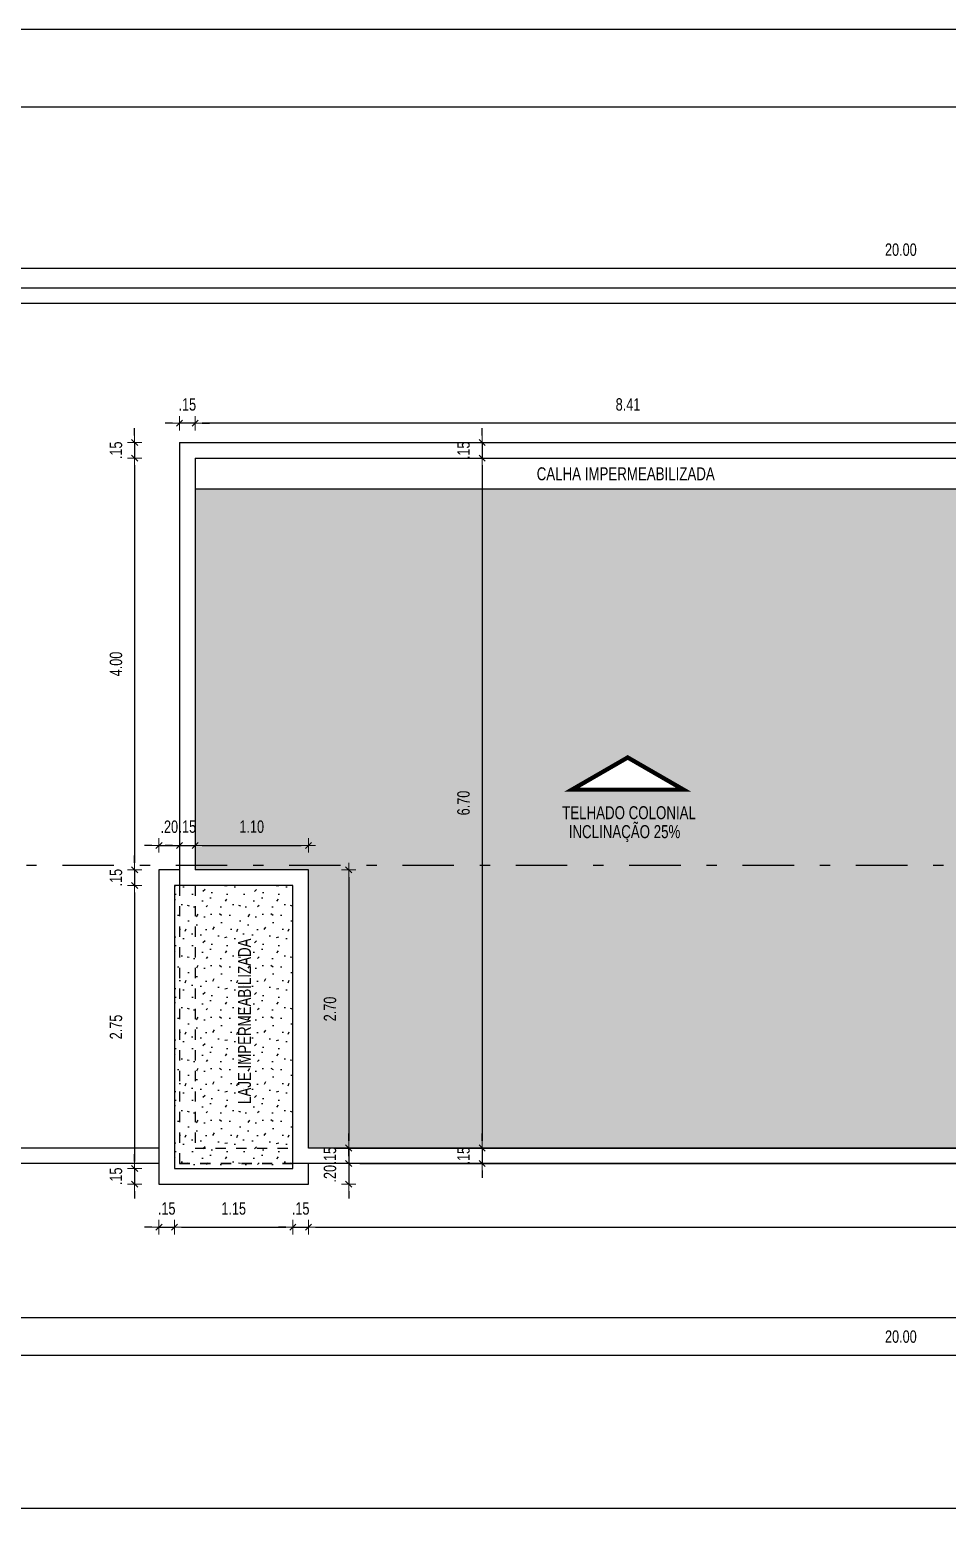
# Model space of a CAD drawing. Extents: x 425 to 531, y 796 to 840.
# Drawn here: x 435.09 to 444, y 825.9 to 840.29 of the extents above; entities that cross this region are included whole.
import ezdxf
from ezdxf.enums import TextEntityAlignment as Align

# ---------------------------------------------------------------- set-up
doc = ezdxf.new("R2010")
doc.units = 0
doc.header["$MEASUREMENT"] = 0
doc.header["$PDSIZE"] = -5
for name, pattern in [('CONTINU', [0]), ('DASHDOT', [1, 0.5, -0.25, 0, -0.25]), ('HIDDEN', [0.375, 0.25, -0.125])]:
    doc.linetypes.add(name, pattern=pattern)
doc.layers.get('0').update_dxf_attribs({"linetype": 'CONTINUOUS'})
doc.layers.get('Defpoints').update_dxf_attribs({"linetype": 'CONTINUOUS'})
doc.layers.add('E-Pen-C', color=4, linetype='CONTINUOUS', lineweight=15)
doc.layers.add('E-Pen-G', color=3, linetype='CONTINUOUS', lineweight=30)
doc.styles.add('F2', font='swisscl.ttf')
doc.dimstyles.new('DIMENSION-1', dxfattribs={"dimtxt": 0.11, "dimasz": 0.07, "dimexe": 1, "dimexo": 0, "dimgap": 0.12, "dimtad": 1, "dimzin": 7, "dimdsep": 46, "dimtxsty": 'F2', "dimblk1": 'TRACO', "dimblk2": 'TRACO', "dimsah": 1, "dimcen": 1, "dimse1": 1, "dimse2": 1, "dimclrd": 256, "dimclre": 256, "dimclrt": 6, "dimadec": 0, "dimazin": 0, "dimtfac": 1, "dimtix": 1, "dimtmove": 2, "dimatfit": 3, "dimldrblk": 'TRACO', "dimfxl": 1, "dimtolj": 1, "dimtzin": 0, "dimarcsym": 0})

# ---------------------------------------------------------------- blocks, each defined once
blk = doc.blocks.new('Seta')
at = {"const_width": 2}
blk.add_lwpolyline([(10, 15), (10, 25.98), (25, 0), (10, -25.98), (10, -15), (10, -15), (10, 15)], close=True, dxfattribs=at)
blk = doc.blocks.new('TRACO')
at = {"layer": 'E-Pen-C'}
for p, q in [((-1, 0), (1, 0)), ((0, 1), (0, -1))]:
    blk.add_line(p, q, dxfattribs=at)
at = {"layer": 'E-Pen-G'}
blk.add_line((-0.42, -0.42), (0.42, 0.42), dxfattribs=at)
blk = doc.blocks.new('*D56')
at = {"color": 4, "linetype": 'Continuous', "lineweight": -2, "transparency": 16777216}
blk.add_line((445.03, 836.464), (436.765, 836.464), dxfattribs=at)
at = {"layer": 'Defpoints', "color": 0, "linetype": 'CONTINU', "transparency": 16777216}
for p in [(436.695, 836.464), (436.695, 836.126), (445.1, 836.126)]:
    blk.add_point(p, dxfattribs=at)
at = {"color": 4, "linetype": 'CONTINU', "lineweight": -2, "transparency": 16777216, "xscale": 0.07, "yscale": 0.07, "zscale": 0.07, "rotation": 180}
blk.add_blockref('TRACO', (436.695, 836.464), dxfattribs=at)
at = {"color": 4, "linetype": 'CONTINU', "lineweight": -2, "transparency": 16777216, "xscale": 0.07, "yscale": 0.07, "zscale": 0.07}
blk.add_blockref('TRACO', (445.1, 836.464), dxfattribs=at)
at = {"color": 4, "linetype": 'CONTINU', "transparency": 16777216, "insert": (440.897, 836.646), "char_height": 0.12, "attachment_point": 5, "style": 'F2'}
blk.add_mtext('\\A1;8.41', dxfattribs=at)
blk = doc.blocks.new('*D57')
at = {"color": 4, "linetype": 'Continuous', "lineweight": -2, "transparency": 16777216}
for p, q in [((436.475, 836.464), (436.405, 836.464)), ((436.695, 836.464), (436.545, 836.464)), ((436.765, 836.464), (436.835, 836.464))]:
    blk.add_line(p, q, dxfattribs=at)
at = {"layer": 'Defpoints', "color": 0, "linetype": 'CONTINU', "transparency": 16777216}
for p in [(436.545, 836.464), (436.545, 836.276), (436.695, 836.126)]:
    blk.add_point(p, dxfattribs=at)
at = {"color": 4, "linetype": 'CONTINU', "lineweight": -2, "transparency": 16777216, "xscale": 0.07, "yscale": 0.07, "zscale": 0.07}
blk.add_blockref('TRACO', (436.545, 836.464), dxfattribs=at)
at = {"color": 4, "linetype": 'CONTINU', "lineweight": -2, "transparency": 16777216, "xscale": 0.07, "yscale": 0.07, "zscale": 0.07, "rotation": 180}
blk.add_blockref('TRACO', (436.695, 836.464), dxfattribs=at)
at = {"color": 4, "linetype": 'CONTINU', "transparency": 16777216, "insert": (436.62, 836.646), "char_height": 0.12, "attachment_point": 5, "style": 'F2'}
blk.add_mtext('\\A1;.15', dxfattribs=at)
blk = doc.blocks.new('*D58')
at = {"color": 4, "linetype": 'Continuous', "lineweight": -2, "transparency": 16777216}
for p, q in [((436.109, 836.346), (436.109, 836.416)), ((436.109, 836.276), (436.109, 836.126)), ((436.109, 836.056), (436.109, 835.986))]:
    blk.add_line(p, q, dxfattribs=at)
at = {"layer": 'Defpoints', "color": 0, "linetype": 'CONTINU', "transparency": 16777216}
for p in [(436.545, 836.276), (436.109, 836.126), (436.695, 836.126)]:
    blk.add_point(p, dxfattribs=at)
at = {"color": 4, "linetype": 'CONTINU', "lineweight": -2, "transparency": 16777216, "xscale": 0.07, "yscale": 0.07, "zscale": 0.07}
for p, rotation in [((436.109, 836.276), 270), ((436.109, 836.126), 90)]:
    blk.add_blockref('TRACO', p, dxfattribs=dict(at, rotation=rotation))
at = {"color": 4, "linetype": 'CONTINU', "transparency": 16777216, "insert": (435.928, 836.201), "char_height": 0.12, "attachment_point": 5, "rotation": 90, "style": 'F2'}
blk.add_mtext('\\A1;.15', dxfattribs=at)
blk = doc.blocks.new('*D59')
at = {"color": 4, "linetype": 'Continuous', "lineweight": -2, "transparency": 16777216}
blk.add_line((436.109, 836.056), (436.109, 832.196), dxfattribs=at)
at = {"layer": 'Defpoints', "color": 0, "linetype": 'CONTINU', "transparency": 16777216}
for p in [(436.695, 836.126), (436.109, 832.126), (436.545, 832.126)]:
    blk.add_point(p, dxfattribs=at)
at = {"color": 4, "linetype": 'CONTINU', "lineweight": -2, "transparency": 16777216, "xscale": 0.07, "yscale": 0.07, "zscale": 0.07}
for p, rotation in [((436.109, 836.126), 90), ((436.109, 832.126), 270)]:
    blk.add_blockref('TRACO', p, dxfattribs=dict(at, rotation=rotation))
at = {"color": 4, "linetype": 'CONTINU', "transparency": 16777216, "insert": (435.928, 834.126), "char_height": 0.12, "attachment_point": 5, "rotation": 90, "style": 'F2'}
blk.add_mtext('\\A1;4.00', dxfattribs=at)
blk = doc.blocks.new('*D60')
at = {"color": 4, "linetype": 'Continuous', "lineweight": -2, "transparency": 16777216}
for p, q in [((436.109, 832.196), (436.109, 832.266)), ((436.109, 832.126), (436.109, 831.976)), ((436.109, 831.906), (436.109, 831.836))]:
    blk.add_line(p, q, dxfattribs=at)
at = {"layer": 'Defpoints', "color": 0, "linetype": 'CONTINU', "transparency": 16777216}
for p in [(436.545, 832.126), (436.109, 831.976), (436.545, 831.976)]:
    blk.add_point(p, dxfattribs=at)
at = {"color": 4, "linetype": 'CONTINU', "lineweight": -2, "transparency": 16777216, "xscale": 0.07, "yscale": 0.07, "zscale": 0.07}
for p, rotation in [((436.109, 832.126), 270), ((436.109, 831.976), 90)]:
    blk.add_blockref('TRACO', p, dxfattribs=dict(at, rotation=rotation))
at = {"color": 4, "linetype": 'CONTINU', "transparency": 16777216, "insert": (435.928, 832.051), "char_height": 0.12, "attachment_point": 5, "rotation": 90, "style": 'F2'}
blk.add_mtext('\\A1;.15', dxfattribs=at)
blk = doc.blocks.new('*D61')
at = {"color": 4, "linetype": 'Continuous', "lineweight": -2, "transparency": 16777216}
blk.add_line((436.109, 831.906), (436.109, 829.296), dxfattribs=at)
at = {"layer": 'Defpoints', "color": 0, "linetype": 'CONTINU', "transparency": 16777216}
for p in [(436.545, 831.976), (436.109, 829.226), (436.495, 829.226)]:
    blk.add_point(p, dxfattribs=at)
at = {"color": 4, "linetype": 'CONTINU', "lineweight": -2, "transparency": 16777216, "xscale": 0.07, "yscale": 0.07, "zscale": 0.07}
for p, rotation in [((436.109, 831.976), 90), ((436.109, 829.226), 270)]:
    blk.add_blockref('TRACO', p, dxfattribs=dict(at, rotation=rotation))
at = {"color": 4, "linetype": 'CONTINU', "transparency": 16777216, "insert": (435.928, 830.601), "char_height": 0.12, "attachment_point": 5, "rotation": 90, "style": 'F2'}
blk.add_mtext('\\A1;2.75', dxfattribs=at)
blk = doc.blocks.new('*D62')
at = {"color": 4, "linetype": 'Continuous', "lineweight": -2, "transparency": 16777216}
for p, q in [((436.109, 829.296), (436.109, 829.366)), ((436.109, 829.226), (436.109, 829.076)), ((436.109, 829.006), (436.109, 828.936))]:
    blk.add_line(p, q, dxfattribs=at)
at = {"layer": 'Defpoints', "color": 0, "linetype": 'CONTINU', "transparency": 16777216}
for p in [(436.495, 829.226), (436.109, 829.076), (436.495, 829.076)]:
    blk.add_point(p, dxfattribs=at)
at = {"color": 4, "linetype": 'CONTINU', "lineweight": -2, "transparency": 16777216, "xscale": 0.07, "yscale": 0.07, "zscale": 0.07}
for p, rotation in [((436.109, 829.226), 270), ((436.109, 829.076), 90)]:
    blk.add_blockref('TRACO', p, dxfattribs=dict(at, rotation=rotation))
at = {"color": 4, "linetype": 'CONTINU', "transparency": 16777216, "insert": (435.928, 829.151), "char_height": 0.12, "attachment_point": 5, "rotation": 90, "style": 'F2'}
blk.add_mtext('\\A1;.15', dxfattribs=at)
blk = doc.blocks.new('*D63')
at = {"color": 4, "linetype": 'Continuous', "lineweight": -2, "transparency": 16777216}
for p, q in [((436.275, 828.657), (436.205, 828.657)), ((436.345, 828.657), (436.495, 828.657)), ((436.565, 828.657), (436.635, 828.657))]:
    blk.add_line(p, q, dxfattribs=at)
at = {"layer": 'Defpoints', "color": 0, "linetype": 'CONTINU', "transparency": 16777216}
for p in [(436.495, 829.226), (436.345, 829.076), (436.495, 828.657)]:
    blk.add_point(p, dxfattribs=at)
at = {"color": 4, "linetype": 'CONTINU', "lineweight": -2, "transparency": 16777216, "xscale": 0.07, "yscale": 0.07, "zscale": 0.07}
blk.add_blockref('TRACO', (436.345, 828.657), dxfattribs=at)
at = {"color": 4, "linetype": 'CONTINU', "lineweight": -2, "transparency": 16777216, "xscale": 0.07, "yscale": 0.07, "zscale": 0.07, "rotation": 180}
blk.add_blockref('TRACO', (436.495, 828.657), dxfattribs=at)
at = {"color": 4, "linetype": 'CONTINU', "transparency": 16777216, "insert": (436.42, 828.838), "char_height": 0.12, "attachment_point": 5, "style": 'F2'}
blk.add_mtext('\\A1;.15', dxfattribs=at)
blk = doc.blocks.new('*D64')
at = {"color": 4, "linetype": 'Continuous', "lineweight": -2, "transparency": 16777216}
blk.add_line((436.565, 828.657), (437.575, 828.657), dxfattribs=at)
at = {"layer": 'Defpoints', "color": 0, "linetype": 'CONTINU', "transparency": 16777216}
for p in [(436.495, 829.226), (437.645, 829.226), (437.645, 828.657)]:
    blk.add_point(p, dxfattribs=at)
at = {"color": 4, "linetype": 'CONTINU', "lineweight": -2, "transparency": 16777216, "xscale": 0.07, "yscale": 0.07, "zscale": 0.07, "rotation": 180}
blk.add_blockref('TRACO', (436.495, 828.657), dxfattribs=at)
at = {"color": 4, "linetype": 'CONTINU', "lineweight": -2, "transparency": 16777216, "xscale": 0.07, "yscale": 0.07, "zscale": 0.07}
blk.add_blockref('TRACO', (437.645, 828.657), dxfattribs=at)
at = {"color": 4, "linetype": 'CONTINU', "transparency": 16777216, "insert": (437.07, 828.838), "char_height": 0.12, "attachment_point": 5, "style": 'F2'}
blk.add_mtext('\\A1;1.15', dxfattribs=at)
blk = doc.blocks.new('*D65')
at = {"color": 4, "linetype": 'Continuous', "lineweight": -2, "transparency": 16777216}
for p, q in [((437.575, 828.657), (437.505, 828.657)), ((437.645, 828.657), (437.795, 828.657)), ((437.865, 828.657), (437.935, 828.657))]:
    blk.add_line(p, q, dxfattribs=at)
at = {"layer": 'Defpoints', "color": 0, "linetype": 'CONTINU', "transparency": 16777216}
for p in [(437.645, 829.226), (437.795, 829.076), (437.795, 828.657)]:
    blk.add_point(p, dxfattribs=at)
at = {"color": 4, "linetype": 'CONTINU', "lineweight": -2, "transparency": 16777216, "xscale": 0.07, "yscale": 0.07, "zscale": 0.07}
blk.add_blockref('TRACO', (437.645, 828.657), dxfattribs=at)
at = {"color": 4, "linetype": 'CONTINU', "lineweight": -2, "transparency": 16777216, "xscale": 0.07, "yscale": 0.07, "zscale": 0.07, "rotation": 180}
blk.add_blockref('TRACO', (437.795, 828.657), dxfattribs=at)
at = {"color": 4, "linetype": 'CONTINU', "transparency": 16777216, "insert": (437.72, 828.838), "char_height": 0.12, "attachment_point": 5, "style": 'F2'}
blk.add_mtext('\\A1;.15', dxfattribs=at)
blk = doc.blocks.new('*D70')
at = {"color": 4, "linetype": 'Continuous', "lineweight": -2, "transparency": 16777216}
blk.add_line((436.765, 832.364), (437.725, 832.364), dxfattribs=at)
at = {"layer": 'Defpoints', "color": 0, "linetype": 'CONTINU', "transparency": 16777216}
for p in [(437.795, 832.364), (436.695, 832.126), (437.795, 832.126)]:
    blk.add_point(p, dxfattribs=at)
at = {"color": 4, "linetype": 'CONTINU', "lineweight": -2, "transparency": 16777216, "xscale": 0.07, "yscale": 0.07, "zscale": 0.07, "rotation": 180}
blk.add_blockref('TRACO', (436.695, 832.364), dxfattribs=at)
at = {"color": 4, "linetype": 'CONTINU', "lineweight": -2, "transparency": 16777216, "xscale": 0.07, "yscale": 0.07, "zscale": 0.07}
blk.add_blockref('TRACO', (437.795, 832.364), dxfattribs=at)
at = {"color": 4, "linetype": 'CONTINU', "transparency": 16777216, "insert": (437.245, 832.546), "char_height": 0.12, "attachment_point": 5, "style": 'F2'}
blk.add_mtext('\\A1;1.10', dxfattribs=at)
blk = doc.blocks.new('*D71')
at = {"color": 4, "linetype": 'Continuous', "lineweight": -2, "transparency": 16777216}
blk.add_line((438.186, 832.056), (438.186, 829.496), dxfattribs=at)
at = {"layer": 'Defpoints', "color": 0, "linetype": 'CONTINU', "transparency": 16777216}
for p in [(437.795, 832.126), (437.795, 829.426), (438.186, 829.426)]:
    blk.add_point(p, dxfattribs=at)
at = {"color": 4, "linetype": 'CONTINU', "lineweight": -2, "transparency": 16777216, "xscale": 0.07, "yscale": 0.07, "zscale": 0.07}
for p, rotation in [((438.186, 832.126), 90), ((438.186, 829.426), 270)]:
    blk.add_blockref('TRACO', p, dxfattribs=dict(at, rotation=rotation))
at = {"color": 4, "linetype": 'CONTINU', "transparency": 16777216, "insert": (438.005, 830.776), "char_height": 0.12, "attachment_point": 5, "rotation": 90, "style": 'F2'}
blk.add_mtext('\\A1;2.70', dxfattribs=at)
blk = doc.blocks.new('*D101')
at = {"color": 4, "linetype": 'Continuous', "lineweight": -2, "transparency": 16777216}
for p, q in [((438.186, 829.346), (438.186, 829.416)), ((438.186, 829.276), (438.186, 829.076)), ((438.186, 829.006), (438.186, 828.936))]:
    blk.add_line(p, q, dxfattribs=at)
at = {"layer": 'Defpoints', "color": 0, "linetype": 'CONTINU', "transparency": 16777216}
for p in [(437.795, 829.276), (437.795, 829.076), (438.186, 829.076)]:
    blk.add_point(p, dxfattribs=at)
at = {"color": 4, "linetype": 'CONTINU', "lineweight": -2, "transparency": 16777216, "xscale": 0.07, "yscale": 0.07, "zscale": 0.07}
for p, rotation in [((438.186, 829.276), 270), ((438.186, 829.076), 90)]:
    blk.add_blockref('TRACO', p, dxfattribs=dict(at, rotation=rotation))
at = {"color": 4, "linetype": 'CONTINU', "transparency": 16777216, "insert": (438.005, 829.176), "char_height": 0.12, "attachment_point": 5, "rotation": 90, "style": 'F2'}
blk.add_mtext('\\A1;.20', dxfattribs=at)
blk = doc.blocks.new('*D102')
at = {"color": 4, "linetype": 'Continuous', "lineweight": -2, "transparency": 16777216}
for p, q in [((436.275, 832.364), (436.205, 832.364)), ((436.345, 832.364), (436.545, 832.364)), ((436.615, 832.364), (436.685, 832.364))]:
    blk.add_line(p, q, dxfattribs=at)
at = {"layer": 'Defpoints', "color": 0, "linetype": 'CONTINU', "transparency": 16777216}
for p in [(436.545, 832.364), (436.345, 831.819), (436.545, 831.819)]:
    blk.add_point(p, dxfattribs=at)
at = {"color": 4, "linetype": 'CONTINU', "lineweight": -2, "transparency": 16777216, "xscale": 0.07, "yscale": 0.07, "zscale": 0.07}
blk.add_blockref('TRACO', (436.345, 832.364), dxfattribs=at)
at = {"color": 4, "linetype": 'CONTINU', "lineweight": -2, "transparency": 16777216, "xscale": 0.07, "yscale": 0.07, "zscale": 0.07, "rotation": 180}
blk.add_blockref('TRACO', (436.545, 832.364), dxfattribs=at)
at = {"color": 4, "linetype": 'CONTINU', "transparency": 16777216, "insert": (436.445, 832.545), "char_height": 0.12, "attachment_point": 5, "style": 'F2'}
blk.add_mtext('\\A1;.20', dxfattribs=at)
blk = doc.blocks.new('*D103')
at = {"color": 4, "linetype": 'Continuous', "lineweight": -2, "transparency": 16777216}
for p, q in [((436.475, 832.364), (436.405, 832.364)), ((436.545, 832.364), (436.695, 832.364)), ((436.765, 832.364), (436.835, 832.364))]:
    blk.add_line(p, q, dxfattribs=at)
at = {"layer": 'Defpoints', "color": 0, "linetype": 'CONTINU', "transparency": 16777216}
for p in [(436.695, 832.364), (436.545, 832.126), (436.695, 832.126)]:
    blk.add_point(p, dxfattribs=at)
at = {"color": 4, "linetype": 'CONTINU', "lineweight": -2, "transparency": 16777216, "xscale": 0.07, "yscale": 0.07, "zscale": 0.07}
blk.add_blockref('TRACO', (436.545, 832.364), dxfattribs=at)
at = {"color": 4, "linetype": 'CONTINU', "lineweight": -2, "transparency": 16777216, "xscale": 0.07, "yscale": 0.07, "zscale": 0.07, "rotation": 180}
blk.add_blockref('TRACO', (436.695, 832.364), dxfattribs=at)
at = {"color": 4, "linetype": 'CONTINU', "transparency": 16777216, "insert": (436.62, 832.546), "char_height": 0.12, "attachment_point": 5, "style": 'F2'}
blk.add_mtext('\\A1;.15', dxfattribs=at)
blk = doc.blocks.new('*D104')
at = {"color": 4, "linetype": 'Continuous', "lineweight": -2, "transparency": 16777216}
for p, q in [((438.186, 829.496), (438.186, 829.566)), ((438.186, 829.426), (438.186, 829.276)), ((438.186, 829.206), (438.186, 829.136))]:
    blk.add_line(p, q, dxfattribs=at)
at = {"layer": 'Defpoints', "color": 0, "linetype": 'CONTINU', "transparency": 16777216}
for p in [(437.795, 829.426), (437.795, 829.276), (438.186, 829.276)]:
    blk.add_point(p, dxfattribs=at)
at = {"color": 4, "linetype": 'CONTINU', "lineweight": -2, "transparency": 16777216, "xscale": 0.07, "yscale": 0.07, "zscale": 0.07}
for p, rotation in [((438.186, 829.426), 270), ((438.186, 829.276), 90)]:
    blk.add_blockref('TRACO', p, dxfattribs=dict(at, rotation=rotation))
at = {"color": 4, "linetype": 'CONTINU', "transparency": 16777216, "insert": (438.005, 829.351), "char_height": 0.12, "attachment_point": 5, "rotation": 90, "style": 'F2'}
blk.add_mtext('\\A1;.15', dxfattribs=at)
blk = doc.blocks.new('*D107')
at = {"color": 4, "linetype": 'Continuous', "lineweight": -2, "transparency": 16777216}
blk.add_line((453.475, 837.968), (433.615, 837.968), dxfattribs=at)
at = {"layer": 'Defpoints', "color": 0, "linetype": 'CONTINU', "transparency": 16777216}
for p in [(433.545, 837.968), (433.545, 837.776), (453.545, 837.776)]:
    blk.add_point(p, dxfattribs=at)
at = {"color": 4, "linetype": 'CONTINU', "lineweight": -2, "transparency": 16777216, "xscale": 0.07, "yscale": 0.07, "zscale": 0.07, "rotation": 180}
blk.add_blockref('TRACO', (433.545, 837.968), dxfattribs=at)
at = {"color": 4, "linetype": 'CONTINU', "lineweight": -2, "transparency": 16777216, "xscale": 0.07, "yscale": 0.07, "zscale": 0.07}
blk.add_blockref('TRACO', (453.545, 837.968), dxfattribs=at)
at = {"color": 4, "linetype": 'CONTINU', "transparency": 16777216, "insert": (443.545, 838.149), "char_height": 0.12, "attachment_point": 5, "style": 'F2'}
blk.add_mtext('\\A1;20.00', dxfattribs=at)
blk = doc.blocks.new('*D109')
at = {"color": 4, "linetype": 'Continuous', "lineweight": -2, "transparency": 16777216}
blk.add_line((433.615, 827.413), (453.475, 827.413), dxfattribs=at)
at = {"layer": 'Defpoints', "color": 0, "linetype": 'CONTINU', "transparency": 16777216}
for p in [(433.545, 827.776), (453.545, 827.776), (453.545, 827.413)]:
    blk.add_point(p, dxfattribs=at)
at = {"color": 4, "linetype": 'CONTINU', "lineweight": -2, "transparency": 16777216, "xscale": 0.07, "yscale": 0.07, "zscale": 0.07, "rotation": 180}
blk.add_blockref('TRACO', (433.545, 827.413), dxfattribs=at)
at = {"color": 4, "linetype": 'CONTINU', "lineweight": -2, "transparency": 16777216, "xscale": 0.07, "yscale": 0.07, "zscale": 0.07}
blk.add_blockref('TRACO', (453.545, 827.413), dxfattribs=at)
at = {"color": 4, "linetype": 'CONTINU', "transparency": 16777216, "insert": (443.545, 827.594), "char_height": 0.12, "attachment_point": 5, "style": 'F2'}
blk.add_mtext('\\A1;20.00', dxfattribs=at)
blk = doc.blocks.new('*D110')
at = {"color": 4, "linetype": 'Continuous', "lineweight": -2, "transparency": 16777216}
for p, q in [((439.482, 836.346), (439.482, 836.416)), ((439.482, 836.276), (439.482, 836.126)), ((439.482, 836.056), (439.482, 835.986))]:
    blk.add_line(p, q, dxfattribs=at)
at = {"layer": 'Defpoints', "color": 0, "linetype": 'CONTINU', "transparency": 16777216}
for p in [(439.139, 836.276), (439.139, 836.126), (439.482, 836.126)]:
    blk.add_point(p, dxfattribs=at)
at = {"color": 4, "linetype": 'CONTINU', "lineweight": -2, "transparency": 16777216, "xscale": 0.07, "yscale": 0.07, "zscale": 0.07}
for p, rotation in [((439.482, 836.276), 270), ((439.482, 836.126), 90)]:
    blk.add_blockref('TRACO', p, dxfattribs=dict(at, rotation=rotation))
at = {"color": 4, "linetype": 'CONTINU', "transparency": 16777216, "insert": (439.301, 836.201), "char_height": 0.12, "attachment_point": 5, "rotation": 90, "style": 'F2'}
blk.add_mtext('\\A1;.15', dxfattribs=at)
blk = doc.blocks.new('*D111')
at = {"color": 4, "linetype": 'Continuous', "lineweight": -2, "transparency": 16777216}
blk.add_line((439.482, 836.056), (439.482, 829.496), dxfattribs=at)
at = {"layer": 'Defpoints', "color": 0, "linetype": 'CONTINU', "transparency": 16777216}
for p in [(439.139, 836.126), (437.833, 829.426), (439.482, 829.426)]:
    blk.add_point(p, dxfattribs=at)
at = {"color": 4, "linetype": 'CONTINU', "lineweight": -2, "transparency": 16777216, "xscale": 0.07, "yscale": 0.07, "zscale": 0.07}
for p, rotation in [((439.482, 836.126), 90), ((439.482, 829.426), 270)]:
    blk.add_blockref('TRACO', p, dxfattribs=dict(at, rotation=rotation))
at = {"color": 4, "linetype": 'CONTINU', "transparency": 16777216, "insert": (439.301, 832.776), "char_height": 0.12, "attachment_point": 5, "rotation": 90, "style": 'F2'}
blk.add_mtext('\\A1;6.70', dxfattribs=at)
blk = doc.blocks.new('*D112')
at = {"color": 4, "linetype": 'Continuous', "lineweight": -2, "transparency": 16777216}
for p, q in [((439.482, 829.496), (439.482, 829.566)), ((439.482, 829.426), (439.482, 829.276)), ((439.482, 829.206), (439.482, 829.136))]:
    blk.add_line(p, q, dxfattribs=at)
at = {"layer": 'Defpoints', "color": 0, "linetype": 'CONTINU', "transparency": 16777216}
for p in [(437.833, 829.426), (437.833, 829.276), (439.482, 829.276)]:
    blk.add_point(p, dxfattribs=at)
at = {"color": 4, "linetype": 'CONTINU', "lineweight": -2, "transparency": 16777216, "xscale": 0.07, "yscale": 0.07, "zscale": 0.07}
for p, rotation in [((439.482, 829.426), 270), ((439.482, 829.276), 90)]:
    blk.add_blockref('TRACO', p, dxfattribs=dict(at, rotation=rotation))
at = {"color": 4, "linetype": 'CONTINU', "transparency": 16777216, "insert": (439.301, 829.351), "char_height": 0.12, "attachment_point": 5, "rotation": 90, "style": 'F2'}
blk.add_mtext('\\A1;.15', dxfattribs=at)
blk = doc.blocks.new('*D201')
at = {"color": 4, "linetype": 'Continuous', "lineweight": -2, "transparency": 16777216}
blk.add_line((437.865, 828.657), (451.825, 828.657), dxfattribs=at)
at = {"layer": 'Defpoints', "color": 0, "linetype": 'CONTINU', "transparency": 16777216}
for p in [(451.895, 829.426), (437.795, 829.076), (451.895, 828.657)]:
    blk.add_point(p, dxfattribs=at)
at = {"color": 4, "linetype": 'CONTINU', "lineweight": -2, "transparency": 16777216, "xscale": 0.07, "yscale": 0.07, "zscale": 0.07, "rotation": 180}
blk.add_blockref('TRACO', (437.795, 828.657), dxfattribs=at)
at = {"color": 4, "linetype": 'CONTINU', "lineweight": -2, "transparency": 16777216, "xscale": 0.07, "yscale": 0.07, "zscale": 0.07}
blk.add_blockref('TRACO', (451.895, 828.657), dxfattribs=at)
at = {"color": 4, "linetype": 'CONTINU', "transparency": 16777216, "insert": (444.845, 828.838), "char_height": 0.12, "attachment_point": 5, "style": 'F2'}
blk.add_mtext('\\A1;14.10', dxfattribs=at)

msp = doc.modelspace()

# ---------------------------------------------------------------- hatches: boundary and pattern name
at = {"linetype": 'Continuous'}
h = msp.add_hatch(dxfattribs=at)
h.set_pattern_fill('TROOF1', color=8, scale=0.15, angle=180, style=0, pattern_type=2)
h.set_pattern_definition([(180, (0, 0), (-0.15, -0.15), [0.048, -0.102]), (305.2176, (-0.144, -0.015), (-1.05000017453, 1.49999987498), [0.03121305, -3.0900849]), (340.71, (-0.126, -0.0405), (-2.550000777635, 0.899997974103), [0.0317844, -3.1466586]), (19.29, (-0.096, -0.051), (2.550000777635, 0.899997974103), [0.0317844, -3.1466586]), (54.7824, (-0.066, -0.0405), (1.05000017453, 1.49999987498), [0.03121305, -3.0900849]), (90, (-0.048, -0.015), (-0.15, 0.15), [0.015, -0.135]), (270, (-0.144, 2e-17), (0.15, -0.15), [0.015, -0.135]), (180, (-7e-19, -0.006), (-0.15, -0.15), [0.042, -0.108]), (306.3844, (-0.15, -0.018), (-1.650001937525, 2.24999858293), [0.0354012, -3.50472585]), (342.3499, (-0.129, -0.0465), (2.850000422915, -0.899998778574), [0.0346302, -3.42838875]), (17.6501, (-0.096, -0.057), (-2.850000422915, -0.899998778574), [0.0346302, -3.42838875]), (53.6156, (-0.063, -0.0465), (1.650001937525, 2.24999858293), [0.0354012, -3.50472585]), (90, (-0.042, -0.018), (-0.15, 0.15), [0.012, -0.138]), (270, (-0.15, -0.006), (0.15, -0.15), [0.012, -0.138]), (180, (-0.144, -0.006), (-0.15, -0.15), [0.006, -0.144]), (267.3974, (-0.042, -0.018), (0.1500021288, 3.149999897937), [0.13213635, -3.17127105]), (272.6026, (-0.15, -0.018), (0.1500021288, -3.149999897937), [0.13213635, -3.17127105]), (180, (-0.144, 2e-17), (-0.15, -0.15), [0.006, -0.144])])
h.paths.add_polyline_path([(445.1, 833.976), (445.1, 835.826), (436.695, 835.826), (436.695, 832.173), (445.434, 832.173), (445.434, 833.676), (445.1, 833.676)])
h.paths.add_polyline_path([(440.352, 832.905), (440.894, 833.218), (441.436, 832.905), (441.207, 832.905), (440.581, 832.905)], flags=16)
h.paths.add_polyline_path([(445.434, 832.173), (436.695, 832.173), (436.695, 832.126), (437.795, 832.126), (437.795, 829.426), (445.434, 829.426)])
h.paths.add_polyline_path([(444.193, 830.455), (444.893, 830.455), (444.893, 829.755), (444.193, 829.755)], flags=0)
h.paths.add_polyline_path([(451.895, 835.826), (447.2, 835.826), (447.2, 833.976), (447.2, 833.676), (445.434, 833.676), (445.434, 832.173), (451.895, 832.173)])
h.paths.add_polyline_path([(449.058, 833.591), (449.6, 833.903), (450.141, 833.591), (449.912, 833.591), (449.287, 833.591)], flags=16)
h.paths.add_polyline_path([(451.895, 832.173), (445.434, 832.173), (445.434, 829.426), (451.895, 829.426)])
h.paths.add_polyline_path([(446.681, 831.596), (446.452, 831.596), (445.827, 831.596), (445.598, 831.596), (446.139, 831.908)], flags=16)
h.paths.add_polyline_path([(444.893, 830.455), (444.193, 830.455), (444.193, 829.755), (444.893, 829.755)], flags=16)
h.paths.add_polyline_path([(444.861, 834.965), (444.861, 835.288), (444.608, 835.288), (444.608, 834.965)], flags=24)
h.paths.add_polyline_path([(444.862, 833.925), (444.862, 834.173), (444.609, 834.173), (444.609, 833.925)], flags=24)
h.paths.add_polyline_path([(437.081, 832.419), (437.405, 832.419), (437.405, 832.672), (437.081, 832.672)], flags=24)
h.paths.add_polyline_path([(436.493, 832.419), (436.741, 832.419), (436.741, 832.672), (436.493, 832.672)], flags=9)
h.paths.add_polyline_path([(439.427, 832.615), (439.427, 832.938), (439.174, 832.938), (439.174, 832.615)], flags=24)
h.paths.add_polyline_path([(440.274, 832.348), (441.456, 832.348), (441.456, 832.637), (440.274, 832.637)], flags=24)
h.paths.add_polyline_path([(440.226, 832.584), (441.554, 832.584), (441.554, 832.781), (440.226, 832.781)], flags=24)
h.paths.add_polyline_path([(438.131, 830.615), (438.131, 830.938), (437.878, 830.938), (437.878, 830.615)], flags=24)
h.paths.add_polyline_path([(438.132, 829.225), (438.132, 829.473), (437.879, 829.473), (437.879, 829.225)], flags=9)
h.paths.add_polyline_path([(439.428, 829.225), (439.428, 829.473), (439.174, 829.473), (439.174, 829.225)], flags=9)
h.paths.add_polyline_path([(448.979, 833.033), (450.162, 833.033), (450.162, 833.323), (448.979, 833.323)], flags=24)
h.paths.add_polyline_path([(448.931, 833.27), (450.26, 833.27), (450.26, 833.466), (448.931, 833.466)], flags=24)
h.paths.add_polyline_path([(445.519, 831.038), (446.702, 831.038), (446.702, 831.328), (445.519, 831.328)], flags=24)
h.paths.add_polyline_path([(445.471, 831.275), (446.799, 831.275), (446.799, 831.471), (445.471, 831.471)], flags=24)
h = msp.add_hatch(dxfattribs=at)
h.set_pattern_fill('STIP2', color=8, scale=0.5, angle=-90, style=0, pattern_type=2)
h.set_pattern_definition([(270, (-0.7339, -0.67375), (0.5, -8e-17), [0, -0.5]), (270, (-0.8139, -0.73375), (0.5, -8e-17), [0, -0.5]), (270, (-0.9339, -0.70875), (0.5, -8e-17), [0, -0.5]), (270, (-1.0489, -0.88375), (0.5, -8e-17), [0, -0.5]), (270, (-0.8689, -0.86875), (0.5, -8e-17), [0, -0.5]), (270, (-0.7489, -1.00375), (0.5, -8e-17), [0, -0.5]), (270, (-0.7139, -0.82875), (0.5, -8e-17), [0, -0.5]), (270, (-0.9189, -1.03875), (0.5, -8e-17), [0, -0.5]), (270, (-1.0789, -1.01375), (0.5, -8e-17), [0, -0.5]), (270, (-1.1539, -0.64375), (0.5, -8e-17), [0, -0.5]), (270, (-1.0539, -0.73375), (0.5, -8e-17), [0, -0.5]), (270, (-1.1489, -0.80375), (0.5, -8e-17), [0, -0.5]), (270, (-0.8289, -1.10875), (0.5, -8e-17), [0, -0.5]), (270, (-0.9539, -0.94875), (0.5, -8e-17), [0, -0.5]), (270, (-0.7889, -0.90875), (0.5, -8e-17), [0, -0.5]), (270, (-0.8339, -0.99375), (0.5, -8e-17), [0, -0.5]), (270, (-0.9689, -0.81375), (0.5, -8e-17), [0, -0.5]), (270, (-0.6989, -0.95375), (0.5, -8e-17), [0, -0.5]), (270, (-0.9939, -1.10875), (0.5, -8e-17), [0, -0.5]), (270, (-1.1439, -1.09375), (0.5, -8e-17), [0, -0.5]), (345.9638, (-0.88388, -0.71875), (-1.500000273, 0.499999029), [0.0206155, -2.0409375]), (239.0362, (-0.77888, -0.80375), (1.000001242, 1.499999011), [0.029155, -2.886321]), (248.1986, (-0.89388, -0.94875), (-0.499999955, -1.5000001365), [0.026926, -2.6656565]), (59.0362, (-1.13388, -0.95375), (-1.000001242, -1.499999011), [0.029155, -2.886321]), (323.1301, (-1.06888, -0.79875), (1.499999959, -1.000000062), [0.025, -2.475]), (225, (-0.70888, -1.06375), (-2e-16, -0.50000015), [0.0282845, -0.6788225]), (11.3099, (-1.01888, -1.02875), (2.000000376, 0.499998816), [0.025495, -2.5240145]), (233.1301, (-0.99888, -0.65875), (-1.000000062, -1.499999959), [0.025, -2.475]), (225, (-0.68388, -0.71875), (-2e-16, -0.50000015), [0.021213, -0.6858935])])
h.paths.add_polyline_path([(436.695, 831.976), (436.545, 831.976), (436.545, 829.276), (437.645, 829.276), (437.645, 829.426), (436.695, 829.426)], flags=17)
h.paths.add_polyline_path([(437.645, 831.976), (436.695, 831.976), (436.695, 829.426), (437.645, 829.426)], flags=17)
h.paths.add_polyline_path([(437.768, 829.049), (438.016, 829.049), (438.016, 829.302), (437.768, 829.302)], flags=9)
h.paths.add_polyline_path([(436.42, 832.1), (436.42, 832.348), (436.166, 832.348), (436.166, 832.1)], flags=9)
h.paths.add_polyline_path([(437.272, 829.822), (437.272, 831.474), (437.08, 831.474), (437.08, 829.822)], flags=24)
h.paths.add_polyline_path([(436.495, 829.226), (437.645, 829.226), (437.645, 829.276), (436.545, 829.276), (436.545, 831.976), (436.495, 831.976)])

# ---------------------------------------------------------------- linework, layer by layer
at = {"color": 7, "linetype": 'Continuous', "ltscale": 0.35}
for p, q in [((453.545, 837.776), (433.545, 837.776)), ((453.395, 837.626), (433.695, 837.626)), ((436.695, 835.826), (445.1, 835.826)), ((436.345, 829.426), (433.845, 829.426)), ((436.345, 829.276), (433.545, 829.276))]:
    msp.add_line(p, q, dxfattribs=at)
at = {"color": 2, "linetype": 'Continuous'}
for p, q in [((436.545, 836.276), (445.1, 836.276)), ((436.545, 836.276), (436.545, 831.976)), ((436.695, 836.126), (445.1, 836.126)), ((436.695, 836.126), (436.695, 832.126)), ((437.795, 832.126), (436.695, 832.126)), ((437.795, 829.426), (437.795, 832.126)), ((437.645, 831.976), (436.545, 831.976)), ((437.645, 829.276), (437.645, 831.976)), ((449.545, 829.426), (437.795, 829.426)), ((438.045, 829.426), (451.895, 829.426)), ((449.695, 829.276), (437.645, 829.276)), ((438.295, 829.276), (452.045, 829.276))]:
    msp.add_line(p, q, dxfattribs=at)
at = {"color": 2, "linetype": 'DASHDOT'}
msp.add_line((429.908, 832.173), (456.17, 832.173), dxfattribs=at)
at = {"color": 6, "linetype": 'Continuous', "ltscale": 0.35}
for p, q in [((436.345, 832.126), (436.345, 829.076)), ((436.545, 832.126), (436.345, 832.126)), ((436.495, 831.976), (436.495, 829.226)), ((436.545, 831.976), (436.495, 831.976)), ((436.495, 829.226), (437.645, 829.226)), ((437.645, 829.226), (437.645, 829.276)), ((437.795, 829.076), (437.795, 829.276)), ((436.345, 829.076), (437.795, 829.076))]:
    msp.add_line(p, q, dxfattribs=at)
at = {"color": 8, "linetype": 'HIDDEN', "ltscale": 0.35}
for p, q in [((436.695, 831.976), (436.695, 829.426)), ((436.695, 829.426), (437.645, 829.426)), ((437.645, 829.276), (436.545, 829.276)), ((436.545, 829.276), (437.645, 829.276))]:
    msp.add_line(p, q, dxfattribs=at)
at = {"color": 8, "linetype": 'Continuous', "ltscale": 0.35}
for p, q in [((453.395, 827.776), (433.545, 827.776)), ((453.545, 825.926), (433.756, 825.926))]:
    msp.add_line(p, q, dxfattribs=at)
at = {"color": 2, "linetype": 'Continuous'}
msp.add_lwpolyline([(424.538, 795.736), (472.097, 795.736), (472.097, 840.286), (424.538, 840.286)], close=True, dxfattribs=at)
at = {"color": 1, "linetype": 'Continuous'}
msp.add_lwpolyline([(426.413, 839.536), (471.347, 839.536), (471.347, 796.486), (426.413, 796.486)], close=True, dxfattribs=at)
at = {"color": 2, "linetype": 'Continuous'}
for points in [[(436.545, 836.276), (436.545, 831.976)], [(438.295, 829.276), (449.695, 829.276)]]:
    msp.add_lwpolyline(points, dxfattribs=at)
at = {"color": 8, "linetype": 'HIDDEN', "ltscale": 0.35}
msp.add_lwpolyline([(436.545, 831.976), (436.545, 829.276), (437.645, 829.276)], dxfattribs=at)

# ---------------------------------------------------------------- block references
at = {"color": 2, "linetype": 'Continuous', "xscale": -0.0208523244711964, "yscale": 0.0208523244711964, "zscale": 0.0208523244711964, "rotation": 270}
msp.add_blockref('Seta', (440.894, 832.697, 2.009), dxfattribs=at)

# ---------------------------------------------------------------- texts
at = {"color": 2, "linetype": 'Continuous', "style": 'F2'}
for s, p in [('CALHA IMPERMEABILIZADA', (440.011, 836.036)), ('TELHADO COLONIAL', (440.258, 832.745)), ('INCLINAÇÃO 25%%%', (440.322, 832.561))]:
    msp.add_text(s, height=0.12589, dxfattribs=at).set_placement(p, align=Align.TOP_LEFT)
msp.add_text('LAJE IMPERMEABILIZADA', height=0.12589, rotation=90, dxfattribs=at).set_placement((437.112, 829.854), align=Align.TOP_LEFT)

# ---------------------------------------------------------------- dimensions: what is measured, and where the dimension line sits
at = {"color": 8, "linetype": 'CONTINU'}
for base, p1, p2, picture, middle in [((433.545, 837.968), (453.545, 837.776), (433.545, 837.776), '*D107', (443.545, 838.149)), ((436.545, 836.464), (436.695, 836.126), (436.545, 836.276), '*D57', (436.62, 836.646)), ((436.694673046, 836.46447315), (445.099673046, 836.126480003), (436.694673046, 836.126480003), '*D56', (440.897173046, 836.645927933)), ((436.545, 832.364), (436.345, 831.819), (436.545, 831.819), '*D102', (436.445, 832.545)), ((436.695, 832.364), (436.545, 832.126), (436.695, 832.126), '*D103', (436.62, 832.546)), ((437.795, 832.364), (436.695, 832.126), (437.795, 832.126), '*D70', (437.245, 832.546)), ((451.895, 828.657), (437.795, 829.076), (451.895, 829.426), '*D201', (444.845, 828.838)), ((436.495, 828.657), (436.345, 829.076), (436.495, 829.226), '*D63', (436.42, 828.838)), ((437.645, 828.657), (436.495, 829.226), (437.645, 829.226), '*D64', (437.07, 828.838)), ((437.795, 828.657), (437.645, 829.226), (437.795, 829.076), '*D65', (437.72, 828.838)), ((453.545, 827.413), (433.545, 827.776), (453.545, 827.776), '*D109', (443.545, 827.594))]:
    dim = msp.add_linear_dim(base=base, p1=p1, p2=p2, dimstyle='DIMENSION-1', override={"dimtxt": 0.12, "dimclrd": 4, "dimclrt": 4, "dimfxl": 0.1, "dimfxlon": 1}, dxfattribs=at)
    dim.commit()
    dim.dimension.update_dxf_attribs({"geometry": picture, "text_midpoint": middle})
for base, p1, p2, picture, middle in [((436.109, 836.126), (436.545, 836.276), (436.695, 836.126), '*D58', (435.928, 836.201)), ((439.482, 836.126), (439.139, 836.276), (439.139, 836.126), '*D110', (439.301, 836.201)), ((436.109, 832.126), (436.695, 836.126), (436.545, 832.126), '*D59', (435.928, 834.126)), ((439.482, 829.426), (439.139, 836.126), (437.833, 829.426), '*D111', (439.301, 832.776)), ((436.109, 831.976), (436.545, 832.126), (436.545, 831.976), '*D60', (435.928, 832.051)), ((438.186, 829.426), (437.795, 832.126), (437.795, 829.426), '*D71', (438.005, 830.776)), ((436.109, 829.226), (436.545, 831.976), (436.495, 829.226), '*D61', (435.928, 830.601)), ((438.186, 829.276), (437.795, 829.426), (437.795, 829.276), '*D104', (438.005, 829.351)), ((439.482, 829.276), (437.833, 829.426), (437.833, 829.276), '*D112', (439.301, 829.351)), ((436.109, 829.076), (436.495, 829.226), (436.495, 829.076), '*D62', (435.928, 829.151)), ((438.186, 829.076), (437.795, 829.276), (437.795, 829.076), '*D101', (438.005, 829.176))]:
    dim = msp.add_linear_dim(base=base, p1=p1, p2=p2, angle=90, dimstyle='DIMENSION-1', override={"dimtxt": 0.12, "dimclrd": 4, "dimclrt": 4, "dimfxl": 0.1, "dimfxlon": 1}, dxfattribs=at)
    dim.commit()
    dim.dimension.update_dxf_attribs({"geometry": picture, "text_midpoint": middle})

doc.saveas('drawing.dxf')
